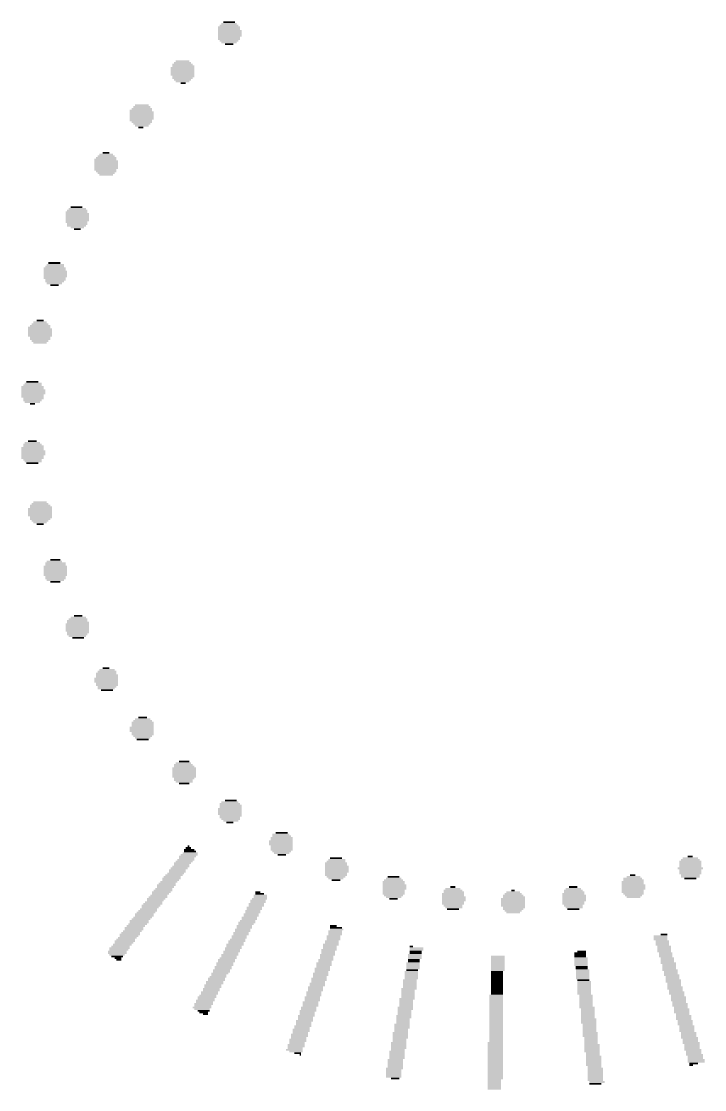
# Model space of a CAD drawing. Extents: x -51 to 50, y -27 to 29.
# Drawn here: x 20.08 to 28.61, y -27.4 to -14.07 of the extents above; entities that cross this region are included whole.
import ezdxf

# ---------------------------------------------------------------- set-up
doc = ezdxf.new("R2010")
doc.units = 0
doc.layers.add('201', color=6, linetype='CONTINUOUS')

# ---------------------------------------------------------------- blocks, each defined once
blk = doc.blocks.new('RECT')
blk.add_solid([(-0.5, -0.5), (0.5, -0.5), (-0.5, 0.5), (0.5, 0.5)])

msp = doc.modelspace()

# ---------------------------------------------------------------- block references
at = {"layer": '201', "rotation": 180}
for p, xscale, yscale in [((22.6695, -14.1393), 0.2743, 0.0211), ((22.6695, -14.1182), 0.2337, 0.0211), ((22.6682, -14.097), 0.1905, 0.0213), ((22.6695, -14.0758), 0.1473, 0.0211), ((22.6695, -14.1605), 0.2743, 0.0213), ((22.6797, -14.1817), 0.2946, 0.0211), ((22.6797, -14.2028), 0.2946, 0.0211), ((22.6797, -14.224), 0.2946, 0.0213), ((22.6797, -14.2452), 0.2946, 0.0211), ((22.6695, -14.2663), 0.2743, 0.0211), ((22.6695, -14.2875), 0.2743, 0.0213), ((22.6695, -14.3087), 0.2337, 0.0211), ((22.6682, -14.3298), 0.1905, 0.0211), ((22.6695, -14.351), 0.1067, 0.0213), ((22.0878, -14.6473), 0.2946, 0.0211), ((22.0878, -14.6685), 0.2946, 0.0213), ((22.0878, -14.605), 0.254, 0.0213), ((22.098, -14.6262), 0.2743, 0.0211), ((22.0878, -14.5838), 0.2134, 0.0211), ((22.0866, -14.5627), 0.1702, 0.0211), ((22.0878, -14.6897), 0.2946, 0.0211), ((22.0878, -14.7108), 0.2946, 0.0211), ((22.0878, -14.732), 0.2946, 0.0213), ((22.0878, -14.7743), 0.254, 0.0211), ((22.098, -14.7532), 0.2743, 0.0211), ((22.0878, -14.7955), 0.2134, 0.0213), ((22.0866, -14.8167), 0.1702, 0.0211), ((22.0967, -14.8378), 0.0635, 0.0211), ((21.5684, -15.1765), 0.2769, 0.0213), ((21.5786, -15.1977), 0.2972, 0.0211), ((21.5798, -15.1553), 0.254, 0.0211), ((21.5798, -15.1342), 0.2134, 0.0211), ((21.5786, -15.113), 0.1702, 0.0213), ((21.5786, -15.2188), 0.2972, 0.0211), ((21.5786, -15.24), 0.2972, 0.0213), ((21.5786, -15.2612), 0.2972, 0.0211), ((21.5786, -15.2823), 0.2972, 0.0211), ((21.5684, -15.3035), 0.2769, 0.0213), ((21.5798, -15.3247), 0.254, 0.0211), ((21.5798, -15.3458), 0.2134, 0.0211), ((21.5786, -15.367), 0.1702, 0.0213), ((21.5684, -15.3882), 0.0635, 0.0211), ((21.1341, -15.7268), 0.1702, 0.0211), ((21.1341, -15.7057), 0.0838, 0.0211), ((21.1239, -15.7903), 0.2769, 0.0211), ((21.1341, -15.8115), 0.2972, 0.0213), ((21.1341, -15.8327), 0.2972, 0.0211), ((21.1341, -15.8538), 0.2972, 0.0211), ((21.1341, -15.875), 0.2972, 0.0213), ((21.1353, -15.7692), 0.254, 0.0211), ((21.1341, -15.748), 0.2108, 0.0213), ((21.1341, -15.8962), 0.2972, 0.0211), ((21.1239, -15.9173), 0.2769, 0.0211), ((21.1353, -15.9385), 0.254, 0.0213), ((21.1341, -15.9597), 0.2108, 0.0211), ((21.1341, -15.9808), 0.1702, 0.0211), ((20.7747, -16.4042), 0.2134, 0.0211), ((20.7645, -16.383), 0.1473, 0.0213), ((20.7645, -16.4465), 0.2743, 0.0213), ((20.7747, -16.4677), 0.2946, 0.0211), ((20.7747, -16.4888), 0.2946, 0.0211), ((20.7747, -16.51), 0.2946, 0.0213), ((20.7747, -16.5312), 0.2946, 0.0211), ((20.7747, -16.4253), 0.254, 0.0211), ((20.7747, -16.5523), 0.2946, 0.0211), ((20.7645, -16.5735), 0.2743, 0.0213), ((20.7747, -16.5947), 0.254, 0.0211), ((20.7645, -16.6158), 0.2337, 0.0211), ((20.7747, -16.637), 0.1676, 0.0213), ((20.7747, -16.6582), 0.0864, 0.0211), ((20.5003, -17.1873), 0.2946, 0.0211), ((20.5003, -17.2085), 0.2946, 0.0213), ((20.4902, -17.145), 0.2743, 0.0213), ((20.4902, -17.1662), 0.2743, 0.0211), ((20.4902, -17.1238), 0.2337, 0.0211), ((20.5003, -17.1027), 0.2134, 0.0211), ((20.4889, -17.0815), 0.1499, 0.0213), ((20.5003, -17.2297), 0.2946, 0.0211), ((20.5003, -17.2508), 0.2946, 0.0211), ((20.4902, -17.272), 0.2743, 0.0213), ((20.5003, -17.2932), 0.254, 0.0211), ((20.4902, -17.3143), 0.2337, 0.0211), ((20.4889, -17.3355), 0.1905, 0.0213), ((20.4889, -17.3567), 0.1041, 0.0211), ((20.3098, -17.8647), 0.254, 0.0211), ((20.3086, -17.8435), 0.2108, 0.0213), ((20.3086, -17.8223), 0.1702, 0.0211), ((20.3098, -17.8012), 0.0864, 0.0211), ((20.2984, -17.8858), 0.2769, 0.0211), ((20.3086, -17.907), 0.2972, 0.0213), ((20.3086, -17.9282), 0.2972, 0.0211), ((20.3086, -17.9493), 0.2972, 0.0211), ((20.3086, -17.9705), 0.2972, 0.0213), ((20.3086, -17.9917), 0.2972, 0.0211), ((20.3098, -18.0128), 0.254, 0.0211), ((20.3098, -18.034), 0.254, 0.0213), ((20.3086, -18.0552), 0.2108, 0.0211), ((20.3086, -18.0763), 0.1702, 0.0211), ((20.2146, -18.6267), 0.2769, 0.0211), ((20.2146, -18.6478), 0.2769, 0.0211), ((20.2248, -18.669), 0.2972, 0.0213), ((20.2146, -18.6055), 0.2311, 0.0213), ((20.2248, -18.5843), 0.2108, 0.0211), ((20.2133, -18.5632), 0.1473, 0.0211), ((20.2248, -18.6902), 0.2972, 0.0211), ((20.2248, -18.7113), 0.2972, 0.0211), ((20.2146, -18.7325), 0.2769, 0.0213), ((20.2146, -18.7537), 0.2769, 0.0211), ((20.226, -18.7748), 0.254, 0.0211), ((20.2146, -18.796), 0.2311, 0.0213), ((20.2146, -18.8172), 0.1905, 0.0211), ((20.2146, -18.8383), 0.0635, 0.0211), ((20.2146, -19.3463), 0.2311, 0.0211), ((20.2146, -19.3252), 0.1905, 0.0211), ((20.2133, -19.304), 0.1067, 0.0213), ((20.2146, -19.3887), 0.2769, 0.0211), ((20.2146, -19.4098), 0.2769, 0.0211), ((20.2248, -19.431), 0.2972, 0.0213), ((20.2248, -19.4522), 0.2972, 0.0211), ((20.2248, -19.4733), 0.2972, 0.0211), ((20.226, -19.3675), 0.254, 0.0213), ((20.2146, -19.4945), 0.2769, 0.0213), ((20.2146, -19.5157), 0.2769, 0.0211), ((20.2146, -19.5368), 0.2311, 0.0211), ((20.2248, -19.558), 0.2108, 0.0213), ((20.2133, -19.5792), 0.1473, 0.0211), ((20.3098, -20.1083), 0.254, 0.0211), ((20.32, -20.1295), 0.2743, 0.0213), ((20.3086, -20.0872), 0.2108, 0.0211), ((20.3086, -20.066), 0.1702, 0.0213), ((20.3086, -20.1507), 0.2972, 0.0211), ((20.3086, -20.1718), 0.2972, 0.0211), ((20.3086, -20.193), 0.2972, 0.0213), ((20.3086, -20.2142), 0.2972, 0.0211), ((20.3086, -20.2353), 0.2972, 0.0211), ((20.3098, -20.2777), 0.254, 0.0211), ((20.32, -20.2565), 0.2743, 0.0213), ((20.3086, -20.2988), 0.2108, 0.0211), ((20.3086, -20.32), 0.1702, 0.0213), ((20.3098, -20.3412), 0.0864, 0.0211), ((20.4889, -20.8068), 0.1905, 0.0211), ((20.5003, -20.7857), 0.127, 0.0211), ((20.5003, -20.8703), 0.2946, 0.0211), ((20.5003, -20.8915), 0.2946, 0.0213), ((20.5003, -20.9127), 0.2946, 0.0211), ((20.5003, -20.9338), 0.2946, 0.0211), ((20.5003, -20.828), 0.254, 0.0213), ((20.5003, -20.8492), 0.254, 0.0211), ((20.5003, -20.955), 0.2946, 0.0213), ((20.5003, -20.9762), 0.2946, 0.0211), ((20.5003, -20.9973), 0.254, 0.0211), ((20.5003, -21.0185), 0.254, 0.0213), ((20.5003, -21.0397), 0.2134, 0.0211), ((20.5003, -21.0608), 0.127, 0.0211), ((20.7747, -21.59), 0.2946, 0.0213), ((20.7747, -21.6112), 0.2946, 0.0211), ((20.7747, -21.5477), 0.254, 0.0211), ((20.7848, -21.5688), 0.2743, 0.0211), ((20.7848, -21.5265), 0.2337, 0.0213), ((20.7861, -21.5053), 0.1905, 0.0211), ((20.7848, -21.4842), 0.1067, 0.0211), ((20.7747, -21.6323), 0.2946, 0.0211), ((20.7747, -21.6535), 0.2946, 0.0213), ((20.7747, -21.6747), 0.2946, 0.0211), ((20.7848, -21.6958), 0.2743, 0.0211), ((20.7747, -21.717), 0.254, 0.0213), ((20.7747, -21.7382), 0.2134, 0.0211), ((20.7848, -21.7593), 0.1473, 0.0211), ((21.1341, -22.1403), 0.0838, 0.0211), ((21.1341, -22.2673), 0.2972, 0.0211), ((21.1353, -22.2038), 0.254, 0.0211), ((21.1455, -22.225), 0.2743, 0.0213), ((21.1455, -22.2462), 0.2743, 0.0211), ((21.1455, -22.1827), 0.2337, 0.0211), ((21.1442, -22.1615), 0.1905, 0.0213), ((21.1341, -22.2885), 0.2972, 0.0213), ((21.1341, -22.3097), 0.2972, 0.0211), ((21.1455, -22.3308), 0.2743, 0.0211), ((21.1455, -22.352), 0.2743, 0.0213), ((21.1455, -22.3732), 0.2337, 0.0211), ((21.1341, -22.3943), 0.2108, 0.0211), ((21.1455, -22.4155), 0.1473, 0.0213), ((21.59, -22.7965), 0.2337, 0.0213), ((21.59, -22.7753), 0.193, 0.0211), ((21.59, -22.7542), 0.1067, 0.0211), ((21.5786, -22.8812), 0.2972, 0.0211), ((21.5786, -22.9023), 0.2972, 0.0211), ((21.5786, -22.9235), 0.2972, 0.0213), ((21.59, -22.8177), 0.2743, 0.0211), ((21.59, -22.8388), 0.2743, 0.0211), ((21.59, -22.86), 0.2743, 0.0213), ((21.59, -22.9447), 0.2743, 0.0211), ((21.59, -22.9658), 0.2743, 0.0211), ((21.59, -22.987), 0.2337, 0.0213), ((21.59, -23.0082), 0.193, 0.0211), ((21.59, -23.0293), 0.1473, 0.0211), ((22.098, -23.3257), 0.193, 0.0211), ((22.1082, -23.3045), 0.127, 0.0213), ((22.1082, -23.3892), 0.2946, 0.0211), ((22.1082, -23.4103), 0.2946, 0.0211), ((22.1082, -23.4315), 0.2946, 0.0213), ((22.1082, -23.4527), 0.2946, 0.0211), ((22.1082, -23.4738), 0.2946, 0.0211), ((22.098, -23.3468), 0.2337, 0.0211), ((22.1082, -23.368), 0.254, 0.0213), ((22.1082, -23.495), 0.2946, 0.0213), ((22.098, -23.5373), 0.2337, 0.0211), ((22.1082, -23.5162), 0.254, 0.0211), ((22.1082, -23.5585), 0.2134, 0.0213), ((22.1082, -23.5797), 0.127, 0.0211), ((22.6797, -23.8337), 0.254, 0.0211), ((22.6898, -23.8548), 0.2743, 0.0211), ((22.6898, -23.876), 0.2743, 0.0213), ((22.6797, -23.8125), 0.2134, 0.0213), ((22.6898, -23.7913), 0.1473, 0.0211), ((22.6797, -23.8972), 0.2946, 0.0211), ((22.6797, -23.9183), 0.2946, 0.0211), ((22.6797, -23.9395), 0.2946, 0.0213), ((22.6797, -23.9607), 0.2946, 0.0211), ((22.6898, -23.9818), 0.2743, 0.0211), ((22.6797, -24.003), 0.254, 0.0213), ((22.6898, -24.0242), 0.2337, 0.0211), ((22.6911, -24.0453), 0.1905, 0.0211), ((22.6797, -24.0665), 0.0864, 0.0213), ((23.3248, -24.257), 0.2743, 0.0213), ((23.3248, -24.2782), 0.2743, 0.0211), ((23.3147, -24.2147), 0.2134, 0.0211), ((23.3248, -24.2358), 0.2337, 0.0211), ((23.3248, -24.1935), 0.1473, 0.0213), ((22.1717, -24.4052), 0.127, 0.0211), ((22.1615, -24.384), 0.066, 0.0213), ((22.1615, -24.3628), 0.0203, 0.0211), ((23.3147, -24.2993), 0.2946, 0.0211), ((23.3147, -24.3205), 0.2946, 0.0213), ((23.3147, -24.3417), 0.2946, 0.0211), ((23.3248, -24.3628), 0.2743, 0.0211), ((23.3248, -24.384), 0.2743, 0.0213), ((23.3248, -24.4052), 0.2743, 0.0211), ((22.1298, -24.5322), 0.2108, 0.0211), ((22.1501, -24.4898), 0.2108, 0.0211), ((22.1399, -24.511), 0.1905, 0.0213), ((22.1717, -24.4687), 0.2134, 0.0211), ((22.1831, -24.4475), 0.1905, 0.0213), ((22.1818, -24.4263), 0.1473, 0.0211), ((23.3248, -24.4263), 0.2337, 0.0211), ((23.3261, -24.4475), 0.1905, 0.0213), ((23.3261, -24.4687), 0.1041, 0.0211), ((24.0132, -24.5322), 0.2134, 0.0211), ((24.003, -24.511), 0.1473, 0.0213), ((28.4264, -24.5322), 0.2311, 0.0211), ((28.4264, -24.511), 0.1905, 0.0213), ((28.4264, -24.4898), 0.0635, 0.0211), ((22.0231, -24.6592), 0.2108, 0.0211), ((22.0231, -24.6803), 0.2108, 0.0211), ((22.0459, -24.638), 0.2108, 0.0213), ((22.0663, -24.6168), 0.2108, 0.0211), ((22.0878, -24.5745), 0.2134, 0.0213), ((22.0764, -24.5957), 0.1905, 0.0211), ((22.1082, -24.5533), 0.2134, 0.0211), ((24.003, -24.5745), 0.2743, 0.0213), ((24.003, -24.5957), 0.2743, 0.0211), ((24.0132, -24.6168), 0.2946, 0.0211), ((24.0132, -24.638), 0.2946, 0.0213), ((24.0132, -24.6592), 0.2946, 0.0211), ((24.0132, -24.6803), 0.2946, 0.0211), ((24.003, -24.5533), 0.2337, 0.0211), ((28.4264, -24.638), 0.3175, 0.0213), ((28.4264, -24.5533), 0.2769, 0.0211), ((28.4264, -24.5745), 0.2769, 0.0213), ((28.4264, -24.5957), 0.2769, 0.0211), ((28.4264, -24.6168), 0.2769, 0.0211), ((28.4264, -24.6592), 0.2769, 0.0211), ((28.4264, -24.6803), 0.2769, 0.0211), ((21.9177, -24.8073), 0.2134, 0.0211), ((21.9494, -24.765), 0.2311, 0.0213), ((21.9393, -24.7862), 0.2108, 0.0211), ((21.9596, -24.7438), 0.2108, 0.0211), ((21.9812, -24.7227), 0.2134, 0.0211), ((22.0028, -24.7015), 0.2108, 0.0213), ((24.003, -24.7015), 0.2743, 0.0213), ((24.003, -24.7227), 0.2743, 0.0211), ((24.003, -24.7438), 0.2337, 0.0211), ((24.0017, -24.765), 0.1905, 0.0213), ((24.003, -24.7862), 0.1067, 0.0211), ((24.7231, -24.8073), 0.2769, 0.0211), ((24.7218, -24.7862), 0.2337, 0.0211), ((24.7231, -24.765), 0.1905, 0.0213), ((24.7218, -24.7438), 0.1473, 0.0211), ((27.7063, -24.8073), 0.2743, 0.0211), ((27.7063, -24.765), 0.2337, 0.0213), ((27.7165, -24.7862), 0.254, 0.0211), ((27.7178, -24.7438), 0.1702, 0.0211), ((27.7076, -24.7227), 0.0635, 0.0211), ((28.4264, -24.7015), 0.2769, 0.0213), ((28.4264, -24.7227), 0.2311, 0.0211), ((28.4264, -24.7438), 0.2311, 0.0211), ((28.4264, -24.765), 0.1499, 0.0213), ((21.8237, -24.9343), 0.2337, 0.0211), ((21.844, -24.9132), 0.2337, 0.0211), ((21.8542, -24.892), 0.2134, 0.0213), ((21.8859, -24.8497), 0.2311, 0.0211), ((21.8758, -24.8708), 0.2108, 0.0211), ((21.8961, -24.8285), 0.2108, 0.0213), ((23.0289, -24.9343), 0.0635, 0.0211), ((24.7231, -24.8285), 0.2769, 0.0213), ((24.7231, -24.9132), 0.2769, 0.0211), ((24.7231, -24.9343), 0.2769, 0.0211), ((24.7333, -24.8497), 0.2972, 0.0211), ((24.7333, -24.8708), 0.2972, 0.0211), ((24.7333, -24.892), 0.2972, 0.0213), ((25.4635, -24.9132), 0.2337, 0.0211), ((25.4737, -24.9343), 0.254, 0.0211), ((25.4635, -24.892), 0.188, 0.0213), ((25.4622, -24.8708), 0.0635, 0.0211), ((26.2141, -24.9343), 0.1702, 0.0211), ((26.2141, -24.9132), 0.0432, 0.0211), ((26.9773, -24.9343), 0.254, 0.0211), ((26.9659, -24.9132), 0.2311, 0.0211), ((26.9659, -24.892), 0.1905, 0.0213), ((26.9659, -24.8708), 0.1041, 0.0211), ((27.7063, -24.8285), 0.2743, 0.0213), ((27.7178, -24.8497), 0.2972, 0.0211), ((27.7178, -24.8708), 0.2972, 0.0211), ((27.7178, -24.892), 0.2972, 0.0213), ((27.7063, -24.9132), 0.2743, 0.0211), ((27.7063, -24.9343), 0.2743, 0.0211), ((21.7272, -25.0613), 0.2134, 0.0211), ((21.7589, -25.019), 0.2311, 0.0213), ((21.7488, -25.0402), 0.2108, 0.0211), ((21.7805, -24.9978), 0.2337, 0.0211), ((21.7919, -24.9767), 0.2108, 0.0211), ((21.8123, -24.9555), 0.2108, 0.0213), ((23.0289, -25.0402), 0.1905, 0.0211), ((23.0289, -25.0613), 0.1905, 0.0211), ((23.0492, -25.019), 0.1905, 0.0213), ((23.0607, -24.9767), 0.1676, 0.0211), ((23.0607, -24.9978), 0.1676, 0.0211), ((23.0505, -24.9555), 0.1067, 0.0213), ((24.7231, -24.9555), 0.2769, 0.0213), ((24.7218, -24.9767), 0.2337, 0.0211), ((24.7231, -24.9978), 0.1905, 0.0211), ((24.7218, -25.019), 0.1067, 0.0213), ((25.4635, -24.9555), 0.2743, 0.0213), ((25.4635, -24.9767), 0.2743, 0.0211), ((25.4737, -24.9978), 0.2946, 0.0211), ((25.4737, -25.019), 0.2946, 0.0213), ((25.4737, -25.0402), 0.2946, 0.0211), ((25.4635, -25.0613), 0.2743, 0.0211), ((26.2141, -25.019), 0.2972, 0.0213), ((26.2141, -25.0402), 0.2972, 0.0211), ((26.2141, -25.0613), 0.2972, 0.0211), ((26.2153, -24.9767), 0.254, 0.0211), ((26.2255, -24.9978), 0.2743, 0.0211), ((26.2141, -24.9555), 0.2108, 0.0213), ((26.9659, -24.9555), 0.2769, 0.0213), ((26.9761, -24.9767), 0.2972, 0.0211), ((26.9761, -24.9978), 0.2972, 0.0211), ((26.9761, -25.019), 0.2972, 0.0213), ((26.9761, -25.0402), 0.2972, 0.0211), ((26.9659, -25.0613), 0.2769, 0.0211), ((27.7165, -24.9555), 0.254, 0.0213), ((27.7178, -24.9767), 0.2108, 0.0211), ((27.7178, -24.9978), 0.1702, 0.0211), ((21.6103, -25.2095), 0.2337, 0.0213), ((21.6319, -25.1883), 0.2311, 0.0211), ((21.6535, -25.1672), 0.2337, 0.0211), ((21.6637, -25.146), 0.2134, 0.0213), ((21.6852, -25.1248), 0.2108, 0.0211), ((21.6954, -25.1037), 0.2311, 0.0211), ((21.717, -25.0825), 0.2337, 0.0213), ((22.9451, -25.2095), 0.1905, 0.0213), ((22.9654, -25.1672), 0.1905, 0.0211), ((22.9654, -25.1883), 0.1905, 0.0211), ((22.9857, -25.1248), 0.1905, 0.0211), ((22.9857, -25.146), 0.1905, 0.0213), ((23.0086, -25.0825), 0.1905, 0.0213), ((23.0086, -25.1037), 0.1905, 0.0211), ((25.4635, -25.0825), 0.2743, 0.0213), ((25.4635, -25.1037), 0.2337, 0.0211), ((25.4749, -25.1248), 0.2108, 0.0211), ((25.4635, -25.146), 0.1473, 0.0213), ((26.2141, -25.0825), 0.2972, 0.0213), ((26.2141, -25.1037), 0.2972, 0.0211), ((26.2153, -25.146), 0.254, 0.0213), ((26.2255, -25.1248), 0.2743, 0.0211), ((26.2141, -25.1672), 0.2108, 0.0211), ((26.2141, -25.1883), 0.1702, 0.0211), ((26.9659, -25.0825), 0.2769, 0.0213), ((26.9659, -25.1037), 0.2311, 0.0211), ((26.9761, -25.1248), 0.2108, 0.0211), ((26.9659, -25.146), 0.1499, 0.0213), ((21.5265, -25.3365), 0.2337, 0.0213), ((21.5468, -25.2942), 0.2337, 0.0211), ((21.5468, -25.3153), 0.2337, 0.0211), ((21.5697, -25.273), 0.2337, 0.0213), ((21.59, -25.2518), 0.2337, 0.0211), ((21.6103, -25.2307), 0.2337, 0.0211), ((22.8816, -25.3365), 0.1905, 0.0213), ((22.8918, -25.3153), 0.2108, 0.0211), ((22.9019, -25.2942), 0.1905, 0.0211), ((22.9222, -25.2518), 0.1905, 0.0211), ((22.9222, -25.273), 0.1905, 0.0213), ((22.9451, -25.2307), 0.1905, 0.0211), ((21.43, -25.4635), 0.254, 0.0213), ((21.4414, -25.4423), 0.2311, 0.0211), ((21.463, -25.4212), 0.2337, 0.0211), ((21.4833, -25.3788), 0.2337, 0.0211), ((21.4833, -25.4), 0.2337, 0.0213), ((21.5049, -25.3577), 0.2311, 0.0211), ((22.8181, -25.4423), 0.1905, 0.0211), ((22.8181, -25.4635), 0.1905, 0.0213), ((22.8384, -25.4), 0.1905, 0.0213), ((22.8384, -25.4212), 0.1905, 0.0211), ((22.8587, -25.3577), 0.1905, 0.0211), ((22.8587, -25.3788), 0.1905, 0.0211), ((23.9916, -25.4212), 0.1702, 0.0211), ((23.9916, -25.4423), 0.1702, 0.0211), ((23.9916, -25.4635), 0.1702, 0.0213), ((24.003, -25.3788), 0.1473, 0.0211), ((23.9713, -25.3577), 0.0838, 0.0211), ((24.0132, -25.4), 0.1676, 0.0213), ((28.0988, -25.4635), 0.0838, 0.0213), ((21.3144, -25.6117), 0.2311, 0.0211), ((21.336, -25.5905), 0.2337, 0.0213), ((21.3665, -25.5482), 0.254, 0.0211), ((21.3563, -25.5693), 0.2337, 0.0211), ((21.3779, -25.527), 0.2311, 0.0213), ((21.3995, -25.5058), 0.2337, 0.0211), ((21.4198, -25.4847), 0.2337, 0.0211), ((22.7317, -25.6117), 0.1905, 0.0211), ((22.7432, -25.5905), 0.2134, 0.0213), ((22.7647, -25.5482), 0.2108, 0.0211), ((22.7546, -25.5693), 0.1905, 0.0211), ((22.7749, -25.527), 0.1905, 0.0213), ((22.7952, -25.4847), 0.1905, 0.0211), ((22.7952, -25.5058), 0.1905, 0.0211), ((23.9395, -25.5905), 0.193, 0.0213), ((23.9281, -25.6117), 0.1702, 0.0211), ((23.9509, -25.5482), 0.1702, 0.0211), ((23.9509, -25.5693), 0.1702, 0.0211), ((23.9713, -25.4847), 0.1702, 0.0211), ((23.9713, -25.5058), 0.1702, 0.0211), ((23.9713, -25.527), 0.1702, 0.0213), ((24.9441, -25.6117), 0.0432, 0.0211), ((28.0556, -25.4847), 0.1702, 0.0211), ((28.0556, -25.5058), 0.1702, 0.0211), ((28.0556, -25.527), 0.1702, 0.0213), ((28.0772, -25.5482), 0.1676, 0.0211), ((28.0772, -25.5693), 0.1676, 0.0211), ((28.0772, -25.5905), 0.1676, 0.0213), ((28.0988, -25.6117), 0.1702, 0.0211), ((21.2725, -25.6752), 0.2337, 0.0211), ((21.2725, -25.6963), 0.2337, 0.0211), ((21.303, -25.6328), 0.254, 0.0211), ((21.2928, -25.654), 0.2337, 0.0213), ((21.2712, -25.7175), 0.1905, 0.0213), ((21.2725, -25.7387), 0.1473, 0.0211), ((22.6682, -25.7387), 0.1905, 0.0211), ((22.6797, -25.7175), 0.2134, 0.0213), ((22.6911, -25.6963), 0.1905, 0.0211), ((22.7013, -25.6752), 0.2108, 0.0211), ((22.7216, -25.6328), 0.2108, 0.0211), ((22.7114, -25.654), 0.1905, 0.0213), ((23.8976, -25.7175), 0.1905, 0.0213), ((23.8862, -25.7387), 0.1676, 0.0211), ((23.9179, -25.654), 0.1905, 0.0213), ((23.9078, -25.6752), 0.1702, 0.0211), ((23.9078, -25.6963), 0.1702, 0.0211), ((23.9281, -25.6328), 0.1702, 0.0211), ((24.9872, -25.7175), 0.1702, 0.0213), ((24.9872, -25.7387), 0.1702, 0.0211), ((24.9974, -25.6752), 0.1499, 0.0211), ((24.9974, -25.6963), 0.1499, 0.0211), ((25.0076, -25.6328), 0.1702, 0.0211), ((25.0076, -25.654), 0.1702, 0.0213), ((26.0236, -25.7387), 0.1702, 0.0211), ((27.051, -25.6963), 0.1473, 0.0211), ((27.051, -25.7175), 0.1473, 0.0213), ((27.051, -25.7387), 0.1473, 0.0211), ((27.0713, -25.6752), 0.1067, 0.0211), ((28.0988, -25.6328), 0.1702, 0.0211), ((28.0988, -25.654), 0.1702, 0.0213), ((28.0988, -25.6752), 0.1702, 0.0211), ((28.1191, -25.6963), 0.1702, 0.0211), ((28.1191, -25.7175), 0.1702, 0.0213), ((28.1191, -25.7387), 0.1702, 0.0211), ((21.2827, -25.7598), 0.0864, 0.0211), ((21.2941, -25.781), 0.0635, 0.0213), ((22.5946, -25.8657), 0.2108, 0.0211), ((22.6162, -25.8233), 0.2134, 0.0211), ((22.6162, -25.8445), 0.2134, 0.0213), ((22.6378, -25.781), 0.2108, 0.0213), ((22.6378, -25.8022), 0.2108, 0.0211), ((22.6581, -25.7598), 0.2108, 0.0211), ((23.8544, -25.8233), 0.1905, 0.0211), ((23.8544, -25.8445), 0.1905, 0.0213), ((23.8443, -25.8657), 0.1702, 0.0211), ((23.876, -25.781), 0.188, 0.0213), ((23.8658, -25.8022), 0.1676, 0.0211), ((23.8862, -25.7598), 0.1676, 0.0211), ((24.9657, -25.8233), 0.1676, 0.0211), ((24.9657, -25.8445), 0.1676, 0.0213), ((24.9657, -25.8657), 0.1676, 0.0211), ((24.9872, -25.7598), 0.1702, 0.0211), ((24.9758, -25.781), 0.1473, 0.0213), ((24.9758, -25.8022), 0.1473, 0.0211), ((26.0236, -25.7598), 0.1702, 0.0211), ((26.0236, -25.781), 0.1702, 0.0213), ((26.0236, -25.8022), 0.1702, 0.0211), ((26.0236, -25.8233), 0.1702, 0.0211), ((26.0236, -25.8445), 0.1702, 0.0213), ((26.0236, -25.8657), 0.1702, 0.0211), ((27.0612, -25.7598), 0.1676, 0.0211), ((27.0612, -25.781), 0.1676, 0.0213), ((27.0612, -25.8022), 0.1676, 0.0211), ((27.0612, -25.8233), 0.1676, 0.0211), ((27.0612, -25.8445), 0.1676, 0.0213), ((27.0713, -25.8657), 0.1473, 0.0211), ((28.1407, -25.7598), 0.1676, 0.0211), ((28.1407, -25.781), 0.1676, 0.0213), ((28.1407, -25.8022), 0.1676, 0.0211), ((28.1521, -25.8233), 0.1905, 0.0211), ((28.1623, -25.8445), 0.1702, 0.0213), ((28.1623, -25.8657), 0.1702, 0.0211), ((22.5311, -25.9927), 0.2108, 0.0211), ((22.5539, -25.9503), 0.2108, 0.0211), ((22.5425, -25.9715), 0.188, 0.0213), ((22.5743, -25.908), 0.2108, 0.0213), ((22.5743, -25.9292), 0.2108, 0.0211), ((22.5946, -25.8868), 0.2108, 0.0211), ((23.8112, -25.9503), 0.1905, 0.0211), ((23.8112, -25.9715), 0.1905, 0.0213), ((23.8011, -25.9927), 0.1702, 0.0211), ((23.8341, -25.8868), 0.1905, 0.0211), ((23.8341, -25.908), 0.1905, 0.0213), ((23.8227, -25.9292), 0.1676, 0.0211), ((24.9453, -25.9292), 0.1676, 0.0211), ((24.9453, -25.9503), 0.1676, 0.0211), ((24.9453, -25.9715), 0.1676, 0.0213), ((24.9453, -25.9927), 0.1676, 0.0211), ((24.9657, -25.8868), 0.1676, 0.0211), ((24.9555, -25.908), 0.1473, 0.0213), ((26.0134, -25.9292), 0.1499, 0.0211), ((26.0134, -25.9503), 0.1499, 0.0211), ((26.0134, -25.9715), 0.1499, 0.0213), ((26.0134, -25.9927), 0.1499, 0.0211), ((26.0236, -25.8868), 0.1702, 0.0211), ((26.0236, -25.908), 0.1702, 0.0213), ((27.0713, -25.8868), 0.1473, 0.0211), ((27.0828, -25.908), 0.1702, 0.0213), ((27.0828, -25.9292), 0.1702, 0.0211), ((27.0828, -25.9503), 0.1702, 0.0211), ((27.0828, -25.9715), 0.1702, 0.0213), ((27.0828, -25.9927), 0.1702, 0.0211), ((28.1724, -25.908), 0.1905, 0.0213), ((28.1623, -25.8868), 0.1702, 0.0211), ((28.1927, -25.9715), 0.1905, 0.0213), ((28.1826, -25.9292), 0.1702, 0.0211), ((28.1826, -25.9503), 0.1702, 0.0211), ((28.2042, -25.9927), 0.1676, 0.0211), ((22.4473, -26.1408), 0.2108, 0.0211), ((22.4676, -26.0985), 0.2108, 0.0213), ((22.4676, -26.1197), 0.2108, 0.0211), ((22.4892, -26.0562), 0.2134, 0.0211), ((22.4892, -26.0773), 0.2134, 0.0211), ((22.5108, -26.0138), 0.2108, 0.0211), ((22.5108, -26.035), 0.2108, 0.0213), ((23.7477, -26.1197), 0.1905, 0.0211), ((23.7477, -26.1408), 0.1905, 0.0211), ((23.7706, -26.0773), 0.1905, 0.0211), ((23.7706, -26.0985), 0.1905, 0.0213), ((23.7909, -26.0138), 0.1905, 0.0211), ((23.7909, -26.035), 0.1905, 0.0213), ((23.7808, -26.0562), 0.1702, 0.0211), ((24.9136, -26.1408), 0.1905, 0.0211), ((24.9238, -26.035), 0.1702, 0.0213), ((24.9238, -26.0562), 0.1702, 0.0211), ((24.9238, -26.0773), 0.1702, 0.0211), ((24.9238, -26.0985), 0.1702, 0.0213), ((24.9238, -26.1197), 0.1702, 0.0211), ((24.9453, -26.0138), 0.1676, 0.0211), ((26.0134, -26.0138), 0.1499, 0.0211), ((26.0134, -26.035), 0.1499, 0.0213), ((26.0134, -26.0562), 0.1499, 0.0211), ((26.0134, -26.0773), 0.1499, 0.0211), ((26.0134, -26.0985), 0.1499, 0.0213), ((26.0134, -26.1197), 0.1499, 0.0211), ((26.0134, -26.1408), 0.1499, 0.0211), ((27.0828, -26.0138), 0.1702, 0.0211), ((27.0929, -26.035), 0.1499, 0.0213), ((27.1031, -26.0562), 0.1702, 0.0211), ((27.1031, -26.0773), 0.1702, 0.0211), ((27.1031, -26.0985), 0.1702, 0.0213), ((27.1031, -26.1197), 0.1702, 0.0211), ((27.1031, -26.1408), 0.1702, 0.0211), ((28.2156, -26.035), 0.1905, 0.0213), ((28.2156, -26.0562), 0.1905, 0.0211), ((28.2042, -26.0138), 0.1676, 0.0211), ((28.2258, -26.0773), 0.1702, 0.0211), ((28.2258, -26.0985), 0.1702, 0.0213), ((28.2359, -26.1197), 0.1905, 0.0211), ((28.2359, -26.1408), 0.1905, 0.0211), ((22.3939, -26.2467), 0.2311, 0.0211), ((22.3838, -26.2678), 0.2108, 0.0211), ((22.4041, -26.2255), 0.2108, 0.0213), ((22.4257, -26.1832), 0.2134, 0.0211), ((22.4257, -26.2043), 0.2134, 0.0211), ((22.4473, -26.162), 0.2108, 0.0213), ((23.7071, -26.2467), 0.1905, 0.0211), ((23.7071, -26.2678), 0.1905, 0.0211), ((23.7274, -26.1832), 0.1905, 0.0211), ((23.7274, -26.2043), 0.1905, 0.0211), ((23.7274, -26.2255), 0.1905, 0.0213), ((23.7477, -26.162), 0.1905, 0.0213), ((24.8907, -26.2678), 0.1905, 0.0211), ((24.9022, -26.162), 0.1676, 0.0213), ((24.9022, -26.1832), 0.1676, 0.0211), ((24.9022, -26.2043), 0.1676, 0.0211), ((24.9022, -26.2255), 0.1676, 0.0213), ((24.9022, -26.2467), 0.1676, 0.0211), ((26.0033, -26.2255), 0.1702, 0.0213), ((26.0033, -26.2467), 0.1702, 0.0211), ((26.0033, -26.2678), 0.1702, 0.0211), ((26.0134, -26.162), 0.1499, 0.0213), ((26.0134, -26.1832), 0.1499, 0.0211), ((26.0134, -26.2043), 0.1499, 0.0211), ((27.1031, -26.162), 0.1702, 0.0213), ((27.1031, -26.1832), 0.1702, 0.0211), ((27.1031, -26.2043), 0.1702, 0.0211), ((27.1247, -26.2255), 0.1676, 0.0213), ((27.1247, -26.2467), 0.1676, 0.0211), ((27.1247, -26.2678), 0.1676, 0.0211), ((28.2562, -26.1832), 0.1905, 0.0211), ((28.2562, -26.2043), 0.1905, 0.0211), ((28.2461, -26.162), 0.1702, 0.0213), ((28.2791, -26.2467), 0.1905, 0.0211), ((28.2791, -26.2678), 0.1905, 0.0211), ((28.2677, -26.2255), 0.1676, 0.0213), ((22.3317, -26.3737), 0.2337, 0.0211), ((22.3418, -26.3525), 0.2134, 0.0213), ((22.352, -26.3313), 0.2337, 0.0211), ((22.3304, -26.3948), 0.1905, 0.0211), ((22.3723, -26.289), 0.2337, 0.0213), ((22.3622, -26.3102), 0.2134, 0.0211), ((23.6639, -26.3737), 0.1905, 0.0211), ((23.6639, -26.3948), 0.1905, 0.0211), ((23.6855, -26.3102), 0.193, 0.0211), ((23.6855, -26.3313), 0.193, 0.0211), ((23.6855, -26.3525), 0.193, 0.0213), ((23.7071, -26.289), 0.1905, 0.0213), ((24.8704, -26.3737), 0.1905, 0.0211), ((24.8704, -26.3948), 0.1905, 0.0211), ((24.8806, -26.289), 0.1702, 0.0213), ((24.8806, -26.3102), 0.1702, 0.0211), ((24.8806, -26.3313), 0.1702, 0.0211), ((24.8806, -26.3525), 0.1702, 0.0213), ((26.0033, -26.289), 0.1702, 0.0213), ((26.0033, -26.3102), 0.1702, 0.0211), ((26.0033, -26.3313), 0.1702, 0.0211), ((26.0033, -26.3525), 0.1702, 0.0213), ((26.0033, -26.3737), 0.1702, 0.0211), ((26.0033, -26.3948), 0.1702, 0.0211), ((27.1361, -26.3737), 0.1905, 0.0211), ((27.1247, -26.289), 0.1676, 0.0213), ((27.1247, -26.3102), 0.1676, 0.0211), ((27.1247, -26.3313), 0.1676, 0.0211), ((27.1247, -26.3525), 0.1676, 0.0213), ((27.1463, -26.3948), 0.1702, 0.0211), ((28.2791, -26.289), 0.1905, 0.0213), ((28.2994, -26.3313), 0.1905, 0.0211), ((28.2994, -26.3525), 0.1905, 0.0213), ((28.2893, -26.3102), 0.1702, 0.0211), ((28.3096, -26.3737), 0.1702, 0.0211), ((28.3197, -26.3948), 0.1905, 0.0211), ((22.352, -26.416), 0.1473, 0.0213), ((22.352, -26.4372), 0.1067, 0.0211), ((22.3736, -26.4583), 0.0635, 0.0211), ((23.6106, -26.543), 0.2108, 0.0213), ((23.6334, -26.4795), 0.2108, 0.0213), ((23.622, -26.5007), 0.188, 0.0211), ((23.622, -26.5218), 0.188, 0.0211), ((23.6436, -26.4372), 0.1905, 0.0211), ((23.6436, -26.4583), 0.1905, 0.0211), ((23.6538, -26.416), 0.2108, 0.0213), ((24.8501, -26.4795), 0.1905, 0.0213), ((24.8501, -26.5007), 0.1905, 0.0211), ((24.8387, -26.5218), 0.1676, 0.0211), ((24.8387, -26.543), 0.1676, 0.0213), ((24.8603, -26.416), 0.1702, 0.0213), ((24.8603, -26.4372), 0.1702, 0.0211), ((24.8603, -26.4583), 0.1702, 0.0211), ((26.0033, -26.416), 0.1702, 0.0213), ((26.0033, -26.4372), 0.1702, 0.0211), ((26.0033, -26.4583), 0.1702, 0.0211), ((26.0033, -26.4795), 0.1702, 0.0213), ((26.0033, -26.5007), 0.1702, 0.0211), ((26.0033, -26.5218), 0.1702, 0.0211), ((26.0033, -26.543), 0.1702, 0.0213), ((27.1463, -26.416), 0.1702, 0.0213), ((27.1463, -26.4372), 0.1702, 0.0211), ((27.1463, -26.4583), 0.1702, 0.0211), ((27.1463, -26.4795), 0.1702, 0.0213), ((27.1463, -26.5007), 0.1702, 0.0211), ((27.1564, -26.5218), 0.1905, 0.0211), ((27.1564, -26.543), 0.1905, 0.0213), ((28.3197, -26.416), 0.1905, 0.0213), ((28.3197, -26.4372), 0.1905, 0.0211), ((28.3312, -26.4583), 0.1676, 0.0211), ((28.3426, -26.4795), 0.1905, 0.0213), ((28.3426, -26.5007), 0.1905, 0.0211), ((28.3426, -26.5218), 0.1905, 0.0211), ((28.3629, -26.543), 0.1905, 0.0213), ((23.5687, -26.6488), 0.2134, 0.0211), ((23.5687, -26.67), 0.2134, 0.0213), ((23.5903, -26.6065), 0.2108, 0.0213), ((23.5801, -26.6277), 0.1905, 0.0211), ((23.6004, -26.5642), 0.1905, 0.0211), ((23.6004, -26.5853), 0.1905, 0.0211), ((24.8272, -26.5853), 0.1905, 0.0211), ((24.8272, -26.6065), 0.1905, 0.0213), ((24.8272, -26.6277), 0.1905, 0.0211), ((24.8171, -26.6488), 0.1702, 0.0211), ((24.8171, -26.67), 0.1702, 0.0213), ((24.8387, -26.5642), 0.1676, 0.0211), ((26.0033, -26.5642), 0.1702, 0.0211), ((26.0033, -26.5853), 0.1702, 0.0211), ((26.0033, -26.6065), 0.1702, 0.0213), ((26.0033, -26.6277), 0.1702, 0.0211), ((26.0033, -26.6488), 0.1702, 0.0211), ((26.0033, -26.67), 0.1702, 0.0213), ((27.1564, -26.5642), 0.1905, 0.0211), ((27.1666, -26.5853), 0.1702, 0.0211), ((27.1666, -26.6065), 0.1702, 0.0213), ((27.1666, -26.6277), 0.1702, 0.0211), ((27.1666, -26.6488), 0.1702, 0.0211), ((27.1666, -26.67), 0.1702, 0.0213), ((28.3629, -26.5642), 0.1905, 0.0211), ((28.3629, -26.5853), 0.1905, 0.0211), ((28.3832, -26.6065), 0.1905, 0.0213), ((28.3832, -26.6277), 0.1905, 0.0211), ((28.3832, -26.6488), 0.1905, 0.0211), ((28.3832, -26.67), 0.1905, 0.0213), ((23.5267, -26.7758), 0.2108, 0.0211), ((23.5267, -26.797), 0.2108, 0.0213), ((23.5369, -26.7547), 0.1905, 0.0211), ((23.5471, -26.7123), 0.2108, 0.0211), ((23.5471, -26.7335), 0.2108, 0.0213), ((23.5572, -26.6912), 0.1905, 0.0211), ((24.8069, -26.6912), 0.1905, 0.0211), ((24.8069, -26.7123), 0.1905, 0.0211), ((24.8069, -26.7335), 0.1905, 0.0213), ((24.8069, -26.7547), 0.1905, 0.0211), ((24.7968, -26.7758), 0.1702, 0.0211), ((24.7968, -26.797), 0.1702, 0.0213), ((26.0033, -26.6912), 0.1702, 0.0211), ((26.0033, -26.7123), 0.1702, 0.0211), ((26.0033, -26.7335), 0.1702, 0.0213), ((26.0033, -26.7547), 0.1702, 0.0211), ((26.0033, -26.7758), 0.1702, 0.0211), ((26.0033, -26.797), 0.1702, 0.0213), ((27.1767, -26.6912), 0.1905, 0.0211), ((27.1767, -26.7123), 0.1905, 0.0211), ((27.1767, -26.7335), 0.1905, 0.0213), ((27.1882, -26.7547), 0.1676, 0.0211), ((27.1882, -26.7758), 0.1676, 0.0211), ((27.1882, -26.797), 0.1676, 0.0213), ((28.4061, -26.6912), 0.1905, 0.0211), ((28.4061, -26.7123), 0.1905, 0.0211), ((28.4061, -26.7335), 0.1905, 0.0213), ((28.4163, -26.7547), 0.2108, 0.0211), ((28.4264, -26.7758), 0.1905, 0.0211), ((28.4264, -26.797), 0.1905, 0.0213), ((23.4836, -26.9028), 0.2108, 0.0211), ((23.5052, -26.8393), 0.2134, 0.0211), ((23.5052, -26.8605), 0.2134, 0.0213), ((23.4937, -26.8817), 0.1905, 0.0211), ((23.5166, -26.8182), 0.1905, 0.0211), ((23.5052, -26.924), 0.1676, 0.0213), ((23.5267, -26.9452), 0.0838, 0.0211), ((24.765, -26.924), 0.193, 0.0213), ((24.765, -26.9452), 0.193, 0.0211), ((24.7866, -26.8182), 0.1905, 0.0211), ((24.7866, -26.8393), 0.1905, 0.0211), ((24.7866, -26.8605), 0.1905, 0.0213), ((24.7866, -26.8817), 0.1905, 0.0211), ((24.7764, -26.9028), 0.1702, 0.0211), ((25.9931, -26.8182), 0.1905, 0.0211), ((25.9931, -26.8393), 0.1905, 0.0211), ((25.9931, -26.8605), 0.1905, 0.0213), ((25.9931, -26.8817), 0.1905, 0.0211), ((25.9931, -26.9028), 0.1905, 0.0211), ((25.9931, -26.924), 0.1905, 0.0213), ((25.9931, -26.9452), 0.1905, 0.0211), ((27.1882, -26.8182), 0.1676, 0.0211), ((27.1996, -26.8393), 0.1905, 0.0211), ((27.1996, -26.8605), 0.1905, 0.0213), ((27.1996, -26.8817), 0.1905, 0.0211), ((27.1996, -26.9028), 0.1905, 0.0211), ((27.1996, -26.924), 0.1905, 0.0213), ((27.2097, -26.9452), 0.1702, 0.0211), ((28.4366, -26.8182), 0.2108, 0.0211), ((28.4467, -26.8393), 0.1905, 0.0211), ((28.4467, -26.8605), 0.1905, 0.0213), ((28.4467, -26.8817), 0.1905, 0.0211), ((28.4582, -26.9028), 0.2134, 0.0211), ((28.4696, -26.924), 0.1905, 0.0213), ((28.4696, -26.9452), 0.1905, 0.0211), ((23.5585, -26.9663), 0.0203, 0.0211), ((24.7434, -27.0298), 0.1905, 0.0211), ((24.7434, -27.051), 0.1905, 0.0213), ((24.7434, -27.0722), 0.1905, 0.0211), ((24.765, -26.9663), 0.193, 0.0211), ((24.765, -26.9875), 0.193, 0.0213), ((24.765, -27.0087), 0.193, 0.0211), ((25.9931, -26.9663), 0.1905, 0.0211), ((25.9931, -26.9875), 0.1905, 0.0213), ((25.9931, -27.0087), 0.1905, 0.0211), ((25.9931, -27.0298), 0.1905, 0.0211), ((25.9931, -27.051), 0.1905, 0.0213), ((25.9931, -27.0722), 0.1905, 0.0211), ((27.2097, -26.9663), 0.1702, 0.0211), ((27.2199, -26.9875), 0.1905, 0.0213), ((27.2199, -27.0087), 0.1905, 0.0211), ((27.2199, -27.0298), 0.1905, 0.0211), ((27.2199, -27.051), 0.1905, 0.0213), ((27.2199, -27.0722), 0.1905, 0.0211), ((28.4798, -26.9663), 0.2108, 0.0211), ((28.4899, -26.9875), 0.1905, 0.0213), ((28.4899, -27.0087), 0.1905, 0.0211), ((28.5001, -27.0298), 0.2108, 0.0211), ((28.5001, -27.051), 0.2108, 0.0213), ((28.4683, -27.0722), 0.1067, 0.0211), ((24.7231, -27.1568), 0.1905, 0.0211), ((24.7231, -27.178), 0.1905, 0.0213), ((24.7231, -27.1992), 0.1905, 0.0211), ((24.7333, -27.1357), 0.2108, 0.0211), ((24.7434, -27.0933), 0.1905, 0.0211), ((24.7434, -27.1145), 0.1905, 0.0213), ((25.9931, -27.0933), 0.1905, 0.0211), ((25.9931, -27.1145), 0.1905, 0.0213), ((25.9931, -27.1357), 0.1905, 0.0211), ((25.9931, -27.1568), 0.1905, 0.0211), ((25.9931, -27.178), 0.1905, 0.0213), ((25.9931, -27.1992), 0.1905, 0.0211), ((27.2199, -27.0933), 0.1905, 0.0211), ((27.2301, -27.1145), 0.1702, 0.0213), ((27.2402, -27.1357), 0.1905, 0.0211), ((27.2402, -27.1568), 0.1905, 0.0211), ((27.2402, -27.178), 0.1905, 0.0213), ((27.2402, -27.1992), 0.1905, 0.0211), ((28.4366, -27.0933), 0.0432, 0.0211), ((24.7231, -27.2203), 0.1905, 0.0211), ((24.7231, -27.2415), 0.1905, 0.0213), ((24.7434, -27.2627), 0.1041, 0.0211), ((25.9931, -27.2203), 0.1905, 0.0211), ((25.9931, -27.2415), 0.1905, 0.0213), ((25.9931, -27.2627), 0.1905, 0.0211), ((25.9817, -27.2838), 0.1676, 0.0211), ((25.9817, -27.305), 0.1676, 0.0213), ((25.9817, -27.3262), 0.1676, 0.0211), ((27.2402, -27.2203), 0.1905, 0.0211), ((27.2402, -27.2415), 0.1905, 0.0213), ((27.2402, -27.2627), 0.1905, 0.0211), ((27.2402, -27.2838), 0.1905, 0.0211), ((27.2415, -27.3262), 0.1473, 0.0211), ((27.2631, -27.305), 0.1905, 0.0213), ((25.9817, -27.3473), 0.1676, 0.0211), ((25.9817, -27.3685), 0.1676, 0.0213), ((25.9817, -27.3897), 0.1676, 0.0211)]:
    msp.add_blockref('RECT', p, dxfattribs=dict(at, xscale=xscale, yscale=yscale))

doc.saveas('drawing.dxf')
